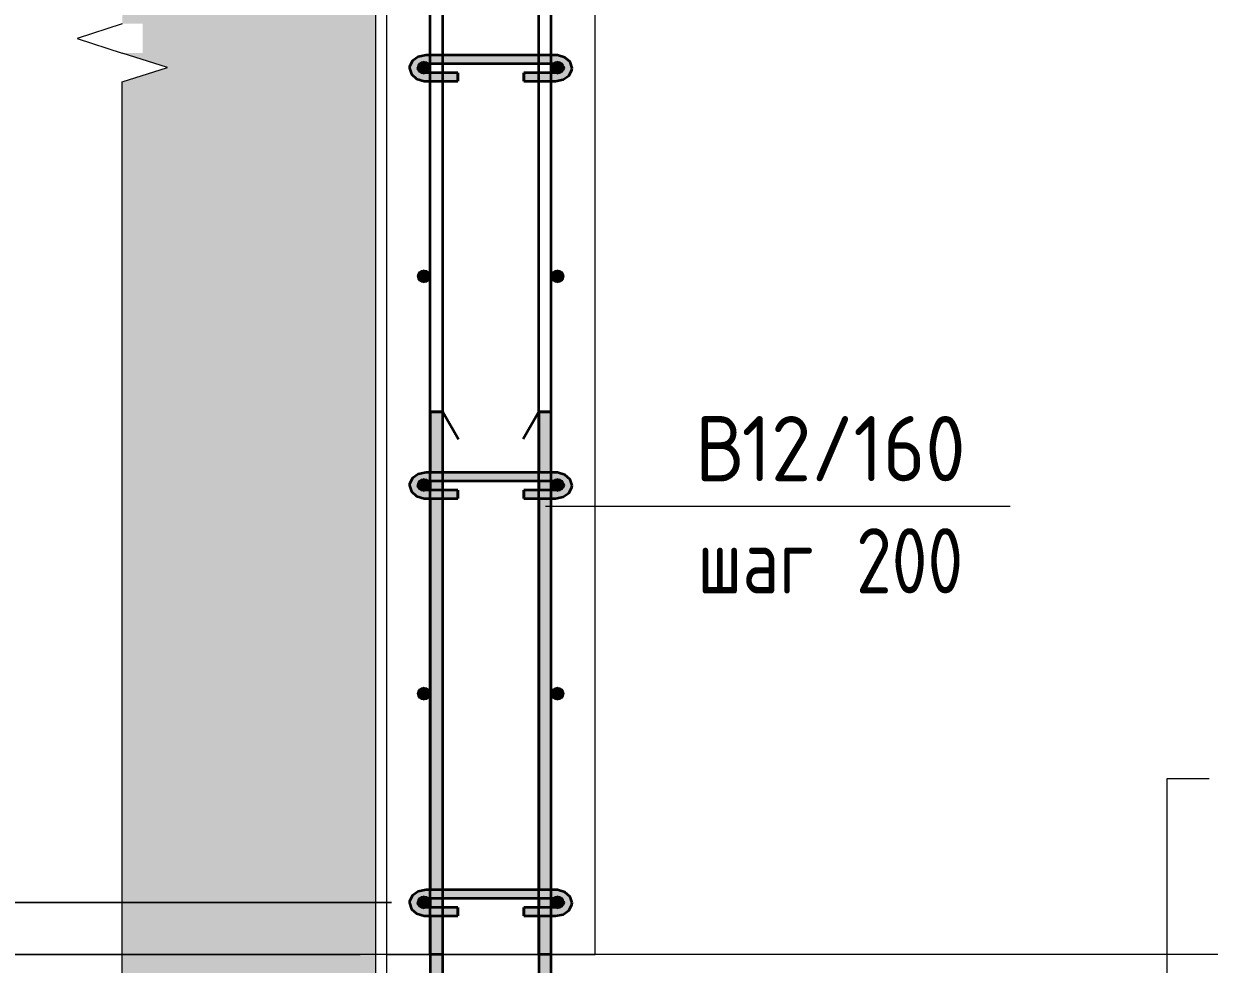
# Model space of a CAD drawing. Header units: millimetres. Extents: x 67134 to 121466, y -4758 to 13821.
# Drawn here: x 109374 to 110510, y -2959 to -2058 of the extents above; entities that cross this region are included whole.
import ezdxf

# ---------------------------------------------------------------- set-up
doc = ezdxf.new("R2010")
doc.units = ezdxf.units.MM
for name, color, linetype, lineweight in [('AA_Dim', 7, 'Continuous', 9), ('AA_Dim-25', 7, 'Continuous', 9), ('AA_Linii', 7, 'Continuous', 9), ('AA_Oformlenie', 7, 'Continuous', 9), ('AA_Vinoska', 7, 'Continuous', 9), ('AA_Visotnaya otmetka', 7, 'Continuous', 9), ('AF_Stena_Опалубка', 253, 'Continuous', 20), ('KR_Armatura', 7, 'Continuous', 20), ('KR_Armatura_Tonkie', 7, 'Continuous', 20), ('KR_Fundament', 7, 'Continuous', 20)]:
    doc.layers.add(name, color=color, linetype=linetype, lineweight=lineweight)
doc.styles.add('ISOCPEUR_7', font='isocpeur.ttf', dxfattribs={"width": 0.9, "height": 62.5})
doc.styles.add('ISOCPEUR_8', font='isocpeur.ttf', dxfattribs={"width": 0.8, "height": 62.5})
doc.dimstyles.new('00_Точн_3_знака__прозр__2', dxfattribs={"dimscale": 304.8, "dimtxt": 62.248823, "dimasz": 0.139436, "dimexe": 0.123031, "dimexo": 0.082021, "dimgap": 0.008202, "dimtad": 1, "dimdec": 3, "dimrnd": 0.001, "dimdsep": 46, "dimtxsty": 'ISOCPEUR_7', "dimblk1": 'OBLIQUE', "dimblk2": 'OBLIQUE', "dimsah": 1, "dimcen": 0.09, "dimdle": 0.123031, "dimazin": 0, "dimtfac": 1, "dimtdec": 4, "dimtix": 1, "dimtmove": 1, "dimatfit": 3, "dimfxl": 1, "dimtvp": 1, "dimtolj": 1, "dimtzin": 0, "dimlwd": 18, "dimlwe": 18, "dimarcsym": 2})
doc.dimstyles.new('00_Точн_3_знака__прозр__3', dxfattribs={"dimscale": 304.8, "dimtxt": 62.248823, "dimasz": 0.139436, "dimexe": 0.123031, "dimexo": 0.082021, "dimgap": 0.008202, "dimtad": 1, "dimdec": 3, "dimrnd": 0.001, "dimdsep": 46, "dimtxsty": 'ISOCPEUR_7', "dimblk1": 'OBLIQUE', "dimblk2": 'OBLIQUE', "dimsah": 1, "dimcen": 0.09, "dimdle": 0.123031, "dimazin": 0, "dimtfac": 1, "dimtdec": 4, "dimtix": 1, "dimtmove": 0, "dimatfit": 3, "dimfxl": 1, "dimtvp": 1, "dimtolj": 1, "dimtzin": 0, "dimlwd": 18, "dimlwe": 18, "dimarcsym": 2})

# ---------------------------------------------------------------- blocks, each defined once
blk = doc.blocks.new('265_Выпуск П одной длины _НесАрм_РабПлоск_ - В1 _d12_ t250-4071037-2-2 Армирование')
at = {"layer": 'KR_Armatura_Tonkie', "lineweight": 35}
h = blk.add_hatch(color=256, dxfattribs=at)
h.paths.add_polyline_path([(-11575, -3156), (-11574.7, -3030.1), (-11573.3, -3020.4), (-11568.8, -3010.2), (-11566, -3006.6), (-11566.2, -2913), (-11578, -2913), (-11577.8, -3156), (-11576.2, -3156)])
h.paths.add_polyline_path([(-11572, -2905), (-11566, -2905), (-11566.2, -2896), (-11578, -2896), (-11577.8, -2905), (-11573, -2905)])
h.paths.add_polyline_path([(-11572, -2888.2), (-11566, -2888), (-11566.3, -2513), (-11578, -2513), (-11577.8, -2888), (-11573, -2888.2)])
h.paths.add_polyline_path([(-11566.8, -2505), (-11566, -2505), (-11566.3, -2496), (-11578, -2496), (-11577.8, -2505), (-11566.9, -2505)])
h.paths.add_polyline_path([(-11572, -2488.2), (-11566, -2488), (-11566.2, -2430), (-11578, -2430), (-11577.8, -2488), (-11572.1, -2488.2)])
h = blk.add_hatch(color=256, dxfattribs=at)
h.paths.add_polyline_path([(-11469.6, -3156), (-11462, -3156), (-11462.2, -3002), (-11474, -3002), (-11473.8, -3156), (-11469.8, -3156)])
h.paths.add_polyline_path([(-11467.6, -2990), (-11462, -2990), (-11462.2, -2913), (-11474, -2913), (-11473.8, -2990), (-11468, -2990)])
h.paths.add_polyline_path([(-11463.8, -2905), (-11462, -2905), (-11462.2, -2896), (-11474, -2896), (-11473.8, -2905), (-11464.6, -2905)])
h.paths.add_polyline_path([(-11468, -2888.2), (-11462, -2888), (-11462.3, -2513), (-11474, -2513), (-11473.8, -2888), (-11469, -2888.2)])
h.paths.add_polyline_path([(-11463.8, -2505), (-11462, -2505), (-11462.3, -2496), (-11474, -2496), (-11473.8, -2505), (-11463.9, -2505)])
h.paths.add_polyline_path([(-11468, -2488.2), (-11462, -2488), (-11462.2, -2430), (-11474, -2430), (-11473.8, -2488), (-11468.1, -2488.2)])
for points in [[(-11536, -3198), (-11536, -3197.6), (-11544.9, -3196.1), (-11554.3, -3192.2), (-11563.1, -3185.1), (-11569.4, -3177), (-11573.7, -3165.8), (-11575, -3156), (-11578, -3156), (-11576.6, -3166.9), (-11572.4, -3177), (-11565.2, -3186.1), (-11556.7, -3192.5), (-11546.9, -3196.6), (-11537.6, -3197.8)], [(-11504, -3186), (-11474.7, -3186), (-11473.9, -3185.2), (-11467.4, -3176.5), (-11463.4, -3166.9), (-11462.2, -3156), (-11474, -3156), (-11475.2, -3164.3), (-11478, -3171), (-11483.1, -3177.5), (-11489, -3182), (-11496.2, -3185), (-11497.6, -3185.2)], [(-11533, -3198), (-11536, -3197.8), (-11536, -3198)]]:
    blk.add_hatch(color=256, dxfattribs=at).paths.add_polyline_path(points)
for p, q in [((-11578, -2430), (-11578, -2488)), ((-11578, -2430), (-11566, -2430)), ((-11566.2, -2430), (-11577.8, -2430)), ((-11566, -2488), (-11566, -2430)), ((-11566, -2430), (-11551, -2456)), ((-11474, -2430), (-11489, -2456)), ((-11474, -2430), (-11474, -2488)), ((-11474, -2430), (-11462, -2430)), ((-11462.2, -2430), (-11473.8, -2430)), ((-11462, -2488), (-11462, -2430)), ((-11578, -2496), (-11578, -2505)), ((-11566, -2505), (-11566, -2496)), ((-11474, -2496), (-11474, -2505)), ((-11462, -2505), (-11462, -2496)), ((-11578, -2513), (-11578, -2888)), ((-11566, -2888), (-11566, -2513)), ((-11474, -2513), (-11474, -2888)), ((-11462, -2888), (-11462, -2513)), ((-11578, -2896), (-11578, -2905)), ((-11566, -2905), (-11566, -2896)), ((-11474, -2896), (-11474, -2905)), ((-11462, -2905), (-11462, -2896)), ((-11578, -2913), (-11578, -2990)), ((-11566, -2990), (-11566, -2913)), ((-11474, -2913), (-11474, -2990)), ((-11462, -2990), (-11462, -2913)), ((-11578, -2990), (-11578, -3002)), ((-11566, -3002), (-11566, -2990)), ((-11578, -3002), (-11578, -3156)), ((-11566, -3006.6), (-11566, -3002)), ((-11474, -3002), (-11474, -3156)), ((-11462, -3156), (-11462, -3002)), ((-11504, -3186), (-11533, -3186)), ((-11536, -3198), (-11504, -3198))]:
    blk.add_line(p, q, dxfattribs=at)
at = {"layer": 'KR_Armatura_Tonkie', "lineweight": 35, "flags": 128}
for points in [[(-11578, -3156), (-11576, -3168.7), (-11570.3, -3180.2), (-11564.7, -3186)], [(-11474, -3156), (-11476, -3166.7), (-11481.6, -3175.9), (-11490.1, -3182.6), (-11500.5, -3185.8), (-11504, -3186)], [(-11475.3, -3186), (-11470.6, -3181.4), (-11464.5, -3170.1), (-11462, -3157.5), (-11462, -3156)], [(-11564.7, -3186), (-11561.4, -3189.4), (-11550.1, -3195.5), (-11537.5, -3198), (-11536, -3198)]]:
    blk.add_lwpolyline(points, dxfattribs=at)
blk = doc.blocks.new('265_Выпуск П одной длины _НесАрм_РабПлоск_ - В1 _d12_ t250-V7-2-2 Армирование')
at = {"layer": 'KR_Armatura_Tonkie', "lineweight": 35}
for p, q in [((-11578, -2430), (-11578, -2488)), ((-11566.2, -2430), (-11577.8, -2430)), ((-11577.8, -2430), (-11566.2, -2430)), ((-11566, -2488), (-11566, -2430)), ((-11566, -2430), (-11551, -2456)), ((-11474, -2430), (-11489, -2456)), ((-11474, -2430), (-11474, -2488)), ((-11473.8, -2430), (-11462.2, -2430)), ((-11462.2, -2430), (-11473.8, -2430)), ((-11462, -2488), (-11462, -2430)), ((-11578, -2496), (-11578, -2505)), ((-11566, -2505), (-11566, -2496)), ((-11474, -2496), (-11474, -2505)), ((-11462, -2505), (-11462, -2496)), ((-11578, -2513), (-11578, -2888)), ((-11566, -2888), (-11566, -2513)), ((-11474, -2513), (-11474, -2888)), ((-11462, -2888), (-11462, -2513)), ((-11578, -2896), (-11578, -2905)), ((-11566, -2905), (-11566, -2896)), ((-11474, -2896), (-11474, -2905)), ((-11462, -2905), (-11462, -2896)), ((-11578, -2913), (-11578, -2990)), ((-11566, -2990), (-11566, -2913)), ((-11474, -2913), (-11474, -2990)), ((-11462, -2990), (-11462, -2913)), ((-11578, -2990), (-11578, -3002)), ((-11566, -3002), (-11566, -2990)), ((-11578, -3002), (-11578, -3156)), ((-11566, -3006.6), (-11566, -3002)), ((-11474, -3002), (-11474, -3156)), ((-11462, -3156), (-11462, -3002)), ((-11474, -3156), (-11475.7, -3165.5)), ((-11476.8, -3168), (-11480.7, -3174.5)), ((-11482.1, -3176.4), (-11489.7, -3182.3)), ((-11504, -3186), (-11533, -3186)), ((-11491.5, -3183), (-11499, -3185.3)), ((-11536, -3198), (-11504, -3198))]:
    blk.add_line(p, q, dxfattribs=at)
at = {"layer": 'KR_Armatura_Tonkie', "lineweight": 35, "flags": 128}
for points in [[(-11462.6, -3160.4), (-11462, -3157.5), (-11462, -3156)], [(-11576.2, -3167.8), (-11576, -3168.7), (-11574.7, -3171.4)], [(-11465.9, -3172.7), (-11464.5, -3170.1), (-11464.2, -3168.6)], [(-11571.1, -3178.7), (-11570.3, -3180.2), (-11568.3, -3182.3)], [(-11472.3, -3183.1), (-11470.6, -3181.4), (-11469.5, -3179.4)], [(-11563.1, -3187.7), (-11561.4, -3189.4), (-11559.4, -3190.5)], [(-11552.7, -3194.1), (-11550.1, -3195.5), (-11548.6, -3195.8)], [(-11540.4, -3197.4), (-11537.5, -3198), (-11536, -3198)]]:
    blk.add_lwpolyline(points, dxfattribs=at)
blk = doc.blocks.new('261_Шпилька массив _НесАрм_РабПлоск_ - 8 А240-4166799-2-2 Армирование')
at = {"layer": 'KR_Armatura_Tonkie', "lineweight": 35}
for points in [[(-11581.8, -2111.8), (-11581.8, -2105), (-11588, -2103.5), (-11589.4, -2101.8), (-11589.8, -2100.5), (-11588.8, -2097.7), (-11585.8, -2095.6), (-11581.8, -2094.8), (-11581.8, -2088), (-11587.9, -2089), (-11590.7, -2090.3), (-11594.3, -2093.4), (-11596.6, -2096.2), (-11597.8, -2100.5), (-11596.4, -2105.1), (-11593.2, -2108.5), (-11587.7, -2111), (-11585.7, -2111.3)], [(-11551.1, -2094.8), (-11458, -2094.8), (-11458, -2088), (-11581.8, -2088.1), (-11581.8, -2094.8), (-11566, -2094.8)], [(-11458, -2111.8), (-11451.9, -2110.9), (-11446.7, -2108.5), (-11443.2, -2104.8), (-11442, -2100.5), (-11443.2, -2096.2), (-11445.6, -2092.6), (-11450.5, -2089.5), (-11458, -2088.1), (-11458, -2094.8), (-11454, -2095.6), (-11451.1, -2097.7), (-11450.1, -2100.7), (-11450.6, -2102.1), (-11452.5, -2103.7), (-11458, -2105.1), (-11458, -2111)], [(-11551.1, -2096), (-11458, -2095.9), (-11458, -2094.8), (-11581.8, -2094.8), (-11581.8, -2096), (-11566, -2096)], [(-11566, -2111.8), (-11551.5, -2111.8), (-11551.5, -2105), (-11581.8, -2105.1), (-11581.8, -2111.8), (-11573.7, -2111.8)], [(-11566, -2113), (-11551.5, -2112.8), (-11551.5, -2111.8), (-11581.8, -2111.8), (-11581.8, -2113), (-11573.7, -2113)], [(-11458, -2111.8), (-11458, -2105), (-11488.3, -2105.1), (-11488.3, -2111.8), (-11460.5, -2111.8)], [(-11460.5, -2113), (-11458, -2112.8), (-11458, -2111.8), (-11488.3, -2111.8), (-11488.3, -2113), (-11462, -2113)], [(-11581.8, -2511.8), (-11581.8, -2505), (-11588, -2503.5), (-11589.5, -2501.5), (-11589.8, -2500.5), (-11588.8, -2497.7), (-11585.8, -2495.6), (-11581.8, -2494.8), (-11581.8, -2488), (-11587.9, -2489), (-11590.7, -2490.3), (-11594.3, -2493.4), (-11596.6, -2496.2), (-11597.8, -2500.5), (-11596.4, -2505.1), (-11593.2, -2508.5), (-11587.7, -2511), (-11585.7, -2511.3)], [(-11462, -2494.8), (-11458, -2494.8), (-11458, -2488), (-11581.8, -2488.1), (-11581.8, -2494.8), (-11474, -2494.8)], [(-11458, -2511.8), (-11451.9, -2510.9), (-11446.7, -2508.5), (-11443.2, -2504.8), (-11442, -2500.5), (-11443.2, -2496.2), (-11445.6, -2492.6), (-11450.5, -2489.5), (-11458, -2488.1), (-11458, -2494.8), (-11454, -2495.6), (-11451.1, -2497.7), (-11450.1, -2500.7), (-11450.6, -2502.1), (-11452.5, -2503.7), (-11458, -2505.1), (-11458, -2511)], [(-11460.5, -2496), (-11458, -2495.9), (-11458, -2494.8), (-11581.8, -2494.8), (-11581.8, -2496), (-11462, -2496)], [(-11551.5, -2511.8), (-11551.5, -2505), (-11581.8, -2505.1), (-11581.8, -2511.8), (-11566, -2511.8)], [(-11462, -2511.8), (-11458, -2511.8), (-11458, -2505), (-11488.3, -2505.1), (-11488.3, -2511.8), (-11474, -2511.8)], [(-11566, -2513), (-11551.5, -2512.8), (-11551.5, -2511.8), (-11581.8, -2511.8), (-11581.8, -2513), (-11573.7, -2513)], [(-11460.5, -2513), (-11458, -2512.8), (-11458, -2511.8), (-11488.3, -2511.8), (-11488.3, -2513), (-11462, -2513)], [(-11581.8, -2911.8), (-11581.8, -2905), (-11588, -2903.5), (-11589.4, -2901.8), (-11589.8, -2900.5), (-11588.8, -2897.7), (-11585.8, -2895.6), (-11581.8, -2894.8), (-11581.8, -2888), (-11587.9, -2889), (-11590.7, -2890.3), (-11594.3, -2893.4), (-11596.6, -2896.2), (-11597.8, -2900.5), (-11596.4, -2905.1), (-11593.2, -2908.5), (-11587.7, -2911), (-11585.7, -2911.3)], [(-11578.1, -2894.8), (-11458, -2894.8), (-11458, -2888), (-11581.8, -2888.1), (-11581.8, -2894.8), (-11580.5, -2894.8)], [(-11460.5, -2896), (-11458, -2895.9), (-11458, -2894.8), (-11581.8, -2894.8), (-11581.8, -2896), (-11462, -2896)], [(-11458, -2911.8), (-11451.9, -2910.9), (-11446.7, -2908.5), (-11443.1, -2904.4), (-11442, -2900.5), (-11443.2, -2896.2), (-11445.6, -2892.6), (-11450.5, -2889.5), (-11458, -2888.1), (-11458, -2894.8), (-11454, -2895.6), (-11451.1, -2897.7), (-11450.1, -2900.7), (-11450.6, -2902.1), (-11452.5, -2903.7), (-11458, -2905.1), (-11458, -2911)], [(-11573.7, -2911.8), (-11551.5, -2911.8), (-11551.5, -2905), (-11581.8, -2905.1), (-11581.8, -2911.8), (-11578, -2911.8)], [(-11462, -2911.8), (-11458, -2911.8), (-11458, -2905), (-11488.3, -2905.1), (-11488.3, -2911.8), (-11474, -2911.8)], [(-11566, -2913), (-11551.5, -2912.8), (-11551.5, -2911.8), (-11581.8, -2911.8), (-11581.8, -2913), (-11573.7, -2913)], [(-11460.5, -2913), (-11458, -2912.8), (-11458, -2911.8), (-11488.3, -2911.8), (-11488.3, -2913), (-11462, -2913)]]:
    blk.add_hatch(color=256, dxfattribs=at).paths.add_polyline_path(points)
h = blk.add_hatch(color=256, dxfattribs=at)
h.paths.add_polyline_path([(-11581.8, -2113), (-11581.8, -2111.8), (-11588, -2110.9), (-11593.2, -2108.5), (-11591.4, -2110.1), (-11589.4, -2111.3), (-11587.9, -2112), (-11585.3, -2112.4)])
h.paths.add_polyline_path([(-11589.3, -2099), (-11588, -2097.4), (-11581.8, -2095.9), (-11581.8, -2094.8), (-11585.8, -2095.6), (-11588.8, -2097.7), (-11589.1, -2098.6)])
h = blk.add_hatch(color=256, dxfattribs=at)
h.paths.add_polyline_path([(-11458, -2113), (-11450.5, -2111.5), (-11445.6, -2108.4), (-11443.2, -2104.8), (-11446.7, -2108.5), (-11452.1, -2111), (-11458, -2111.8), (-11458, -2112.8)])
h.paths.add_polyline_path([(-11450.8, -2098.6), (-11451.1, -2097.7), (-11454.6, -2095.5), (-11458, -2094.8), (-11458, -2096), (-11457.4, -2096.1), (-11450.8, -2098.6)])
h = blk.add_hatch(color=256, dxfattribs=at)
h.paths.add_polyline_path([(-11581.8, -2513), (-11581.8, -2511.8), (-11588, -2510.9), (-11593.2, -2508.5), (-11593.8, -2508.1), (-11589.4, -2511.3), (-11587.9, -2512), (-11585.3, -2512.4)])
h.paths.add_polyline_path([(-11589.3, -2499), (-11588, -2497.4), (-11581.8, -2495.9), (-11581.8, -2494.8), (-11585.8, -2495.6), (-11588.8, -2497.7), (-11589, -2498.3)])
h = blk.add_hatch(color=256, dxfattribs=at)
h.paths.add_polyline_path([(-11458, -2513), (-11450.5, -2511.5), (-11445.6, -2508.4), (-11443.2, -2504.8), (-11446.7, -2508.5), (-11452.1, -2511), (-11458, -2511.8), (-11458, -2512.8)])
h.paths.add_polyline_path([(-11450.8, -2498.6), (-11451.1, -2497.7), (-11454.6, -2495.5), (-11458, -2494.8), (-11458, -2496), (-11457.4, -2496.1), (-11451.1, -2498.5)])
h = blk.add_hatch(color=256, dxfattribs=at)
h.paths.add_polyline_path([(-11581.8, -2913), (-11581.8, -2911.8), (-11588, -2910.9), (-11593.2, -2908.5), (-11593.8, -2908.1), (-11589.4, -2911.3), (-11587.9, -2912), (-11585.3, -2912.4)])
h.paths.add_polyline_path([(-11589.3, -2899), (-11588, -2897.4), (-11581.8, -2895.9), (-11581.8, -2894.8), (-11585.8, -2895.6), (-11588.8, -2897.7), (-11589, -2898.3)])
h = blk.add_hatch(color=256, dxfattribs=at)
h.paths.add_polyline_path([(-11458, -2913), (-11450.5, -2911.5), (-11445.6, -2908.4), (-11443.2, -2904.8), (-11446.7, -2908.5), (-11452.1, -2911), (-11458, -2911.8), (-11458, -2912.8)])
h.paths.add_polyline_path([(-11450.8, -2898.6), (-11451.1, -2897.7), (-11454.6, -2895.5), (-11458, -2894.8), (-11458, -2896), (-11457.4, -2896.1), (-11451.1, -2898.5)])
for p, q in [((-11578, -2088), (-11581.8, -2088)), ((-11566, -2088), (-11578, -2088)), ((-11474, -2088), (-11566, -2088)), ((-11462, -2088), (-11474, -2088)), ((-11458, -2088), (-11462, -2088)), ((-11581.8, -2096), (-11578, -2096)), ((-11578, -2096), (-11566, -2096)), ((-11566, -2096), (-11474, -2096)), ((-11474, -2096), (-11462, -2096)), ((-11462, -2096), (-11458, -2096)), ((-11578, -2105), (-11581.8, -2105)), ((-11581.8, -2113), (-11578, -2113)), ((-11566, -2105), (-11578, -2105)), ((-11578, -2113), (-11566, -2113)), ((-11551.5, -2105), (-11566, -2105)), ((-11566, -2113), (-11551.5, -2113)), ((-11551.5, -2105), (-11551.5, -2111.8)), ((-11551.5, -2106.2), (-11551.5, -2105.1)), ((-11551.5, -2112.8), (-11551.5, -2106.2)), ((-11551.5, -2111.8), (-11551.5, -2113)), ((-11474, -2105), (-11488.3, -2105)), ((-11488.3, -2111.8), (-11488.3, -2105)), ((-11488.3, -2105.1), (-11488.3, -2106.2)), ((-11488.3, -2106.2), (-11488.3, -2112.8)), ((-11488.3, -2113), (-11488.3, -2111.8)), ((-11488.3, -2113), (-11474, -2113)), ((-11462, -2105), (-11474, -2105)), ((-11474, -2113), (-11462, -2113)), ((-11458, -2105), (-11462, -2105)), ((-11462, -2113), (-11458, -2113)), ((-11578, -2488), (-11581.8, -2488)), ((-11566, -2488), (-11578, -2488)), ((-11474, -2488), (-11566, -2488)), ((-11462, -2488), (-11474, -2488)), ((-11458, -2488), (-11462, -2488)), ((-11581.8, -2496), (-11578, -2496)), ((-11578, -2496), (-11566, -2496)), ((-11566, -2496), (-11474, -2496)), ((-11474, -2496), (-11462, -2496)), ((-11462, -2496), (-11458, -2496)), ((-11578, -2505), (-11581.8, -2505)), ((-11566, -2505), (-11578, -2505)), ((-11551.5, -2505), (-11566, -2505)), ((-11551.5, -2505), (-11551.5, -2511.8)), ((-11551.5, -2506.2), (-11551.5, -2505.1)), ((-11551.5, -2512.8), (-11551.5, -2506.2)), ((-11474, -2505), (-11488.3, -2505)), ((-11488.3, -2511.8), (-11488.3, -2505)), ((-11488.3, -2505.1), (-11488.3, -2506.2)), ((-11488.3, -2506.2), (-11488.3, -2512.8)), ((-11462, -2505), (-11474, -2505)), ((-11458, -2505), (-11462, -2505)), ((-11581.8, -2513), (-11578, -2513)), ((-11578, -2513), (-11566, -2513)), ((-11566, -2513), (-11551.5, -2513)), ((-11551.5, -2511.8), (-11551.5, -2513)), ((-11488.3, -2513), (-11488.3, -2511.8)), ((-11488.3, -2513), (-11474, -2513)), ((-11474, -2513), (-11462, -2513)), ((-11462, -2513), (-11458, -2513)), ((-11578, -2888), (-11581.8, -2888)), ((-11581.8, -2896), (-11578, -2896)), ((-11566, -2888), (-11578, -2888)), ((-11578, -2896), (-11566, -2896)), ((-11474, -2888), (-11566, -2888)), ((-11566, -2896), (-11474, -2896)), ((-11462, -2888), (-11474, -2888)), ((-11474, -2896), (-11462, -2896)), ((-11458, -2888), (-11462, -2888)), ((-11462, -2896), (-11458, -2896)), ((-11578, -2905), (-11581.8, -2905)), ((-11566, -2905), (-11578, -2905)), ((-11551.5, -2905), (-11566, -2905)), ((-11551.5, -2905), (-11551.5, -2911.8)), ((-11551.5, -2906.2), (-11551.5, -2905.1)), ((-11551.5, -2912.8), (-11551.5, -2906.2)), ((-11474, -2905), (-11488.3, -2905)), ((-11488.3, -2911.8), (-11488.3, -2905)), ((-11488.3, -2905.1), (-11488.3, -2906.2)), ((-11488.3, -2906.2), (-11488.3, -2912.8)), ((-11462, -2905), (-11474, -2905)), ((-11458, -2905), (-11462, -2905)), ((-11581.8, -2913), (-11578, -2913)), ((-11578, -2913), (-11566, -2913)), ((-11566, -2913), (-11551.5, -2913)), ((-11551.5, -2911.8), (-11551.5, -2913)), ((-11488.3, -2913), (-11488.3, -2911.8)), ((-11488.3, -2913), (-11474, -2913)), ((-11474, -2913), (-11462, -2913)), ((-11462, -2913), (-11458, -2913))]:
    blk.add_line(p, q, dxfattribs=at)
at = {"layer": 'KR_Armatura_Tonkie', "lineweight": 35, "flags": 128}
for points in [[(-11581.8, -2088), (-11589.4, -2089.5), (-11595, -2093.4), (-11597.7, -2098.9), (-11597.8, -2100.5)], [(-11442, -2100.5), (-11443.9, -2094.6), (-11448.9, -2090.2), (-11456.1, -2088.1), (-11458, -2088)], [(-11597.8, -2100.5), (-11596, -2106.4), (-11591, -2110.8), (-11583.7, -2112.9), (-11581.8, -2113)], [(-11589.8, -2100.5), (-11588.9, -2098.5), (-11585.1, -2096.4), (-11581.8, -2096)], [(-11581.8, -2105), (-11586.9, -2103.9), (-11589.5, -2101.7), (-11589.8, -2100.5)], [(-11458, -2096), (-11453, -2097.1), (-11450.3, -2099.3), (-11450, -2100.5)], [(-11458, -2113), (-11450.4, -2111.5), (-11444.8, -2107.6), (-11442.1, -2102.1), (-11442, -2100.5)], [(-11450, -2100.5), (-11451, -2102.5), (-11454.7, -2104.5), (-11458, -2105)], [(-11581.8, -2488), (-11589.4, -2489.5), (-11595, -2493.4), (-11597.7, -2498.9), (-11597.8, -2500.5)], [(-11442, -2500.5), (-11443.9, -2494.6), (-11448.9, -2490.2), (-11456.1, -2488.1), (-11458, -2488)], [(-11589.8, -2500.5), (-11588.9, -2498.5), (-11585.1, -2496.4), (-11581.8, -2496)], [(-11458, -2496), (-11453, -2497.1), (-11450.3, -2499.3), (-11450, -2500.5)], [(-11597.8, -2500.5), (-11596, -2506.4), (-11591, -2510.8), (-11583.7, -2512.9), (-11581.8, -2513)], [(-11581.8, -2505), (-11586.9, -2503.9), (-11589.5, -2501.7), (-11589.8, -2500.5)], [(-11458, -2513), (-11450.4, -2511.5), (-11444.8, -2507.6), (-11442.1, -2502.1), (-11442, -2500.5)], [(-11450, -2500.5), (-11451, -2502.5), (-11454.7, -2504.5), (-11458, -2505)], [(-11581.8, -2888), (-11589.4, -2889.5), (-11595, -2893.4), (-11597.7, -2898.9), (-11597.8, -2900.5)], [(-11589.8, -2900.5), (-11588.9, -2898.5), (-11585.1, -2896.4), (-11581.8, -2896)], [(-11442, -2900.5), (-11443.9, -2894.6), (-11448.9, -2890.2), (-11456.1, -2888.1), (-11458, -2888)], [(-11458, -2896), (-11453, -2897.1), (-11450.3, -2899.3), (-11450, -2900.5)], [(-11597.8, -2900.5), (-11596, -2906.4), (-11591, -2910.8), (-11583.7, -2912.9), (-11581.8, -2913)], [(-11581.8, -2905), (-11586.9, -2903.9), (-11589.5, -2901.7), (-11589.8, -2900.5)], [(-11458, -2913), (-11450.4, -2911.5), (-11444.8, -2907.6), (-11442.1, -2902.1), (-11442, -2900.5)], [(-11450, -2900.5), (-11451, -2902.5), (-11454.7, -2904.5), (-11458, -2905)]]:
    blk.add_lwpolyline(points, dxfattribs=at)
blk = doc.blocks.new('011_Прямоугольник обрыва _ЭлУзла_ - 011_Прямоугольник обрыва _ЭлУзла_-4156433-2-2 Армирование')
at = {"layer": 'AA_Oformlenie'}
blk.add_line((-11873.1, -3454.8), (-11873.1, -2113.6), dxfattribs=at)
blk = doc.blocks.new('DIMBLOCK112-2-2 Армирование')
at = {"layer": 'AA_Dim-25', "lineweight": 18}
for p, q in [((109096.5, -2709.9), (109096.5, -2924)), ((109096.5, -2924), (109232, -2970)), ((109696.8, -2950), (109194.5, -2950)), ((109232, -2990), (109232, -2950)), ((109232, -2950), (109696.8, -2950)), ((109726.8, -2990), (109194.5, -2990)), ((109232, -2990), (109726.8, -2990))]:
    blk.add_line(p, q, dxfattribs=at)
at = {"layer": 'AA_Dim-25', "lineweight": 30}
for p, q in [((109232, -2950), (109210.8, -2928.8)), ((109232, -2950), (109253.3, -2971.2)), ((109232, -2990), (109210.8, -2968.8)), ((109232, -2990), (109253.3, -3011.2))]:
    blk.add_line(p, q, dxfattribs=at)
at = {"layer": 'AA_Dim-25', "color": 0, "lineweight": 18, "insert": (109012.4, -2899), "char_height": 62.5, "width": 226.969, "attachment_point": 1, "rotation": 90, "line_spacing_factor": 1.149209, "style": 'ISOCPEUR_7'}
blk.add_mtext('з.с.40', dxfattribs=at)
blk = doc.blocks.new('_Oblique')
at = {"color": 0, "linetype": 'ByBlock', "lineweight": -2}
blk.add_line((-0.5, -0.5), (0.5, 0.5), dxfattribs=at)
blk = doc.blocks.new('DIMBLOCK113-2-2 Армирование')
at = {"layer": 'AA_Dim-25', "lineweight": 18}
for p, q in [((109232, -2785.3), (109232, -2889.4)), ((109232, -2889.4), (109232, -2925)), ((109726.8, -2900), (109194.5, -2900)), ((109232, -2950), (109232, -2900)), ((109232, -2900), (109726.8, -2900)), ((109696.8, -2950), (109194.5, -2950)), ((109232, -2950), (109696.8, -2950))]:
    blk.add_line(p, q, dxfattribs=at)
at = {"layer": 'AA_Dim-25', "lineweight": 30}
for p, q in [((109232, -2900), (109210.8, -2878.8)), ((109232, -2900), (109253.3, -2921.2)), ((109232, -2950), (109210.8, -2928.8)), ((109232, -2950), (109253.3, -2971.2))]:
    blk.add_line(p, q, dxfattribs=at)
at = {"layer": 'AA_Dim-25', "color": 0, "lineweight": 18, "insert": (109147.9, -2864.4), "char_height": 62.5, "width": 94.81, "attachment_point": 1, "rotation": 90, "line_spacing_factor": 1.149209, "style": 'ISOCPEUR_7'}
blk.add_mtext('50', dxfattribs=at)
blk = doc.blocks.new('DIMBLOCK114-2-2 Армирование')
at = {"layer": 'AA_Dim-25', "lineweight": 30}
for p, q in [((109232, 1100), (109210.8, 1121.2)), ((109232, 1100), (109253.3, 1078.8)), ((109232, -2900), (109210.8, -2878.8)), ((109232, -2900), (109253.3, -2921.2))]:
    blk.add_line(p, q, dxfattribs=at)
at = {"layer": 'AA_Dim-25', "lineweight": 18}
for p, q in [((109726.8, 1100), (109194.5, 1100)), ((109232, -2900), (109232, 1100)), ((109232, 1100), (109726.8, 1100)), ((109726.8, -2900), (109194.5, -2900)), ((109232, -2900), (109726.8, -2900))]:
    blk.add_line(p, q, dxfattribs=at)
at = {"layer": 'AA_Dim-25', "color": 0, "lineweight": 18, "insert": (109147.9, -1114.9), "char_height": 62.5, "width": 515.708, "attachment_point": 1, "rotation": 90, "line_spacing_factor": 1.149209, "style": 'ISOCPEUR_7'}
blk.add_mtext('200х19=4000', dxfattribs=at)
blk = doc.blocks.new('042_М_Арматуры - Диам длина поз _ Комментарий-3662934-2-2 Армирование')
at = {"layer": 'AA_Vinoska'}
blk.add_line((-10831.3, -2781.2), (-10481.3, -2781.2), dxfattribs=at)

msp = doc.modelspace()

# ---------------------------------------------------------------- hatches: boundary and pattern name
at = {"layer": 'AA_Oformlenie'}
h = msp.add_hatch(dxfattribs=at)
h.set_pattern_fill('FP_13', color=250, style=0, pattern_type=2)
h.set_pattern_definition([(0, (112433.533, 825), (101.6, 25.4), [8.382, -67.818, 8.382, -67.818, -406.4]), (0, (112433.533, 825), (101.6, 25.4), [-152.4, 8.382, -144.018, 8.382, -67.818, -177.8]), (0, (112433.533, 825), (101.6, 25.4), [-381, 8.382, -42.418, 8.382, -118.618]), (120, (112471.633, 837.7), (-72.79705, 75.28818), [8.382, -67.818, 8.382, -67.818, -406.4]), (120, (112471.633, 837.7), (-72.79705, 75.28818), [-152.4, 8.382, -144.018, 8.382, -67.818, -177.8]), (120, (112471.633, 837.7), (-72.79705, 75.28818), [-381, 8.382, -42.418, 8.382, -118.618]), (240, (112484.333, 888.5), (-28.80295, -100.68818), [8.382, -67.818, 8.382, -67.818, -406.4]), (240, (112484.333, 888.5), (-28.80295, -100.68818), [-152.4, 8.382, -144.018, 8.382, -67.818, -177.8]), (240, (112484.333, 888.5), (-28.80295, -100.68818), [-381, 8.382, -42.418, 8.382, -118.618])])
h.paths.add_polyline_path([(109468.6618, -3454.753), (110045.26, -3454.753), (110045.26, -3434.6753), (110072.76, -3434.6753), (110072.76, -3454.753), (110086.8371, -3411.4279), (110100.9143, -3454.753), (111253.4563, -3454.753), (111253.4563, -3434.6753), (111280.9563, -3434.6753), (111280.9563, -3454.753), (111295.0335, -3411.4279), (111309.1107, -3454.753), (111711.8028, -3454.753), (111711.8028, -3350), (109611.8028, -3350), (109611.8028, -3250), (109711.8028, -3250), (109711.8028, -1235), (109468.6618, -1235), (109468.6618, -2057.9104), (109488.2882, -2057.9104), (109488.2882, -2086.0648), (109468.6618, -2086.0648), (109511.9631, -2099.8148), (109468.6618, -2113.5648), (109468.6618, -3387.9646)])
at = {"layer": 'KR_Armatura'}
h = msp.add_hatch(color=256, dxfattribs=at)
edge = h.paths.add_edge_path()
edge.add_arc((109757.8028, -2100), 6, 0, 360)
for points in [[(109757.8028, -2106), (109762.9989, -2103), (109762.9989, -2097), (109757.8028, -2094), (109752.6066, -2097), (109752.6066, -2103)], [(109885.8028, -2106), (109890.9989, -2103), (109890.9989, -2097), (109885.8028, -2094), (109880.6066, -2097), (109880.6066, -2103), (109881.343, -2103.4251)], [(109757.8028, -2306), (109762.9989, -2303), (109762.9989, -2297), (109757.8028, -2294), (109752.6066, -2297), (109752.6066, -2303)], [(109885.8028, -2306), (109890.9989, -2303), (109890.9989, -2297), (109885.8028, -2294), (109880.6066, -2297), (109880.6066, -2303)], [(109757.8028, -2506), (109762.9989, -2503), (109762.9989, -2497), (109757.8028, -2494), (109752.6066, -2497), (109752.6066, -2503)], [(109885.8028, -2506), (109890.9989, -2503), (109890.9989, -2497), (109885.8028, -2494), (109880.6066, -2497), (109880.6066, -2503), (109881.343, -2503.4251)], [(109757.8028, -2706), (109762.9989, -2703), (109762.9989, -2697), (109757.8028, -2694), (109752.6066, -2697.2172), (109752.6066, -2703)], [(109885.8028, -2706), (109890.9989, -2703), (109890.9989, -2697), (109885.8028, -2694), (109880.6066, -2697.2172), (109880.6066, -2703)], [(109757.8028, -2906), (109762.9989, -2903), (109762.9989, -2897), (109757.8028, -2894), (109752.6066, -2897), (109752.6066, -2903), (109755.1033, -2904.4414)], [(109885.8028, -2906), (109890.9989, -2903), (109890.9989, -2897), (109885.8028, -2894), (109880.6066, -2897), (109880.6066, -2903), (109883.1033, -2904.4414)]]:
    msp.add_hatch(color=256, dxfattribs=at).paths.add_polyline_path(points)
h = msp.add_hatch(color=256, dxfattribs=at)
edge = h.paths.add_edge_path()
edge.add_arc((109885.8028, -2100), 6, 0, 360)
h = msp.add_hatch(color=256, dxfattribs=at)
edge = h.paths.add_edge_path()
edge.add_arc((109757.8028, -2300), 6, 0, 360)
h = msp.add_hatch(color=256, dxfattribs=at)
edge = h.paths.add_edge_path()
edge.add_arc((109885.8028, -2300), 6, 0, 360)
h = msp.add_hatch(color=256, dxfattribs=at)
edge = h.paths.add_edge_path()
edge.add_arc((109757.8028, -2500), 6, 0, 360)
h = msp.add_hatch(color=256, dxfattribs=at)
edge = h.paths.add_edge_path()
edge.add_arc((109885.8028, -2500), 6, 0, 360)
h = msp.add_hatch(color=256, dxfattribs=at)
edge = h.paths.add_edge_path()
edge.add_arc((109757.8028, -2700), 6, 0, 360)
h = msp.add_hatch(color=256, dxfattribs=at)
edge = h.paths.add_edge_path()
edge.add_arc((109885.8028, -2700), 6, 0, 360)
h = msp.add_hatch(color=256, dxfattribs=at)
edge = h.paths.add_edge_path()
edge.add_arc((109757.8028, -2900), 6, 0, 360)
h = msp.add_hatch(color=256, dxfattribs=at)
edge = h.paths.add_edge_path()
edge.add_arc((109885.8028, -2900), 6, 0, 360)

# ---------------------------------------------------------------- linework, layer by layer
at = {"layer": 'AA_Linii'}
msp.add_line((109711.8028, -3250), (109711.8028, -1235), dxfattribs=at)
at = {"layer": 'AA_Vinoska'}
for p, q in [((109468.6618, -2057.9104), (109425.3367, -2071.9876)), ((109425.3367, -2071.9876), (109468.6618, -2086.0648)), ((109511.9631, -2099.8148), (109468.6618, -2086.0648)), ((109468.6618, -2113.5648), (109511.9631, -2099.8148)), ((109874.4769, -2520.2639), (109969.7337, -2520.2639)), ((110470.0425, -2781.2042), (110510.4953, -2781.2042)), ((110470.0425, -2989.2474), (110470.0425, -2781.2042))]:
    msp.add_line(p, q, dxfattribs=at)
at = {"layer": 'AA_Visotnaya otmetka'}
for q in [(108851.8453, -2950), (110388.18, -2950)]:
    msp.add_line((110388.18, -2950), q, dxfattribs=at)
at = {"layer": 'AF_Stena_Опалубка'}
for p, q in [((109721.8028, 1330), (109721.8028, -2950)), ((109921.8028, -2950), (109921.8028, 1330)), ((109721.8028, -2950), (109921.8028, -2950))]:
    msp.add_line(p, q, dxfattribs=at)
at = {"layer": 'KR_Armatura'}
for p, q in [((109757.8028, -2094), (109752.6066, -2097)), ((109752.6066, -2097), (109752.6066, -2103)), ((109762.9989, -2097), (109757.8028, -2094)), ((109762.9989, -2103), (109762.9989, -2097)), ((109885.8028, -2094), (109880.6066, -2097)), ((109880.6066, -2097), (109880.6066, -2103)), ((109890.9989, -2097), (109885.8028, -2094)), ((109890.9989, -2103), (109890.9989, -2097)), ((109752.6066, -2103), (109757.8028, -2106)), ((109757.8028, -2106), (109762.9989, -2103)), ((109880.6066, -2103), (109881.343, -2103.4251)), ((109881.343, -2103.4251), (109885.8028, -2106)), ((109885.8028, -2106), (109890.9989, -2103)), ((109757.8028, -2294), (109752.6066, -2297)), ((109762.9989, -2297), (109757.8028, -2294)), ((109885.8028, -2294), (109880.6066, -2297)), ((109890.9989, -2297), (109885.8028, -2294)), ((109752.6066, -2297), (109752.6066, -2303)), ((109752.6066, -2303), (109757.8028, -2306)), ((109757.8028, -2306), (109762.9989, -2303)), ((109762.9989, -2303), (109762.9989, -2297)), ((109880.6066, -2297), (109880.6066, -2303)), ((109880.6066, -2303), (109885.8028, -2306)), ((109885.8028, -2306), (109890.9989, -2303)), ((109890.9989, -2303), (109890.9989, -2297)), ((109757.8028, -2494), (109752.6066, -2497)), ((109752.6066, -2497), (109752.6066, -2503)), ((109762.9989, -2497), (109757.8028, -2494)), ((109762.9989, -2503), (109762.9989, -2497)), ((109885.8028, -2494), (109880.6066, -2497)), ((109880.6066, -2497), (109880.6066, -2503)), ((109890.9989, -2497), (109885.8028, -2494)), ((109890.9989, -2503), (109890.9989, -2497)), ((109752.6066, -2503), (109757.8028, -2506)), ((109757.8028, -2506), (109762.9989, -2503)), ((109880.6066, -2503), (109881.343, -2503.4251)), ((109881.343, -2503.4251), (109885.8028, -2506)), ((109885.8028, -2506), (109890.9989, -2503)), ((109757.8028, -2694), (109752.6066, -2697.2172)), ((109752.6066, -2697.2172), (109752.6066, -2703)), ((109752.6066, -2703), (109757.8028, -2706)), ((109762.9989, -2697), (109757.8028, -2694)), ((109757.8028, -2706), (109762.9989, -2703)), ((109762.9989, -2703), (109762.9989, -2697)), ((109885.8028, -2694), (109880.6066, -2697.2172)), ((109880.6066, -2697.2172), (109880.6066, -2703)), ((109880.6066, -2703), (109885.8028, -2706)), ((109890.9989, -2697), (109885.8028, -2694)), ((109885.8028, -2706), (109890.9989, -2703)), ((109890.9989, -2703), (109890.9989, -2697)), ((109757.8028, -2894), (109752.6066, -2897)), ((109752.6066, -2897), (109752.6066, -2903)), ((109762.9989, -2897), (109757.8028, -2894)), ((109762.9989, -2903), (109762.9989, -2897)), ((109885.8028, -2894), (109880.6066, -2897)), ((109880.6066, -2897), (109880.6066, -2903)), ((109890.9989, -2897), (109885.8028, -2894)), ((109890.9989, -2903), (109890.9989, -2897)), ((109752.6066, -2903), (109755.1033, -2904.4414)), ((109755.1033, -2904.4414), (109757.8028, -2906)), ((109757.8028, -2906), (109762.9989, -2903)), ((109880.6066, -2903), (109883.1033, -2904.4414)), ((109883.1033, -2904.4414), (109885.8028, -2906)), ((109885.8028, -2906), (109890.9989, -2903))]:
    msp.add_line(p, q, dxfattribs=at)
for centre in [(109757.8028, -2100), (109885.8028, -2100), (109757.8028, -2300), (109885.8028, -2300), (109757.8028, -2500), (109885.8028, -2500), (109757.8028, -2700), (109885.8028, -2700), (109757.8028, -2900), (109885.8028, -2900)]:
    msp.add_circle(centre, 6, dxfattribs=at)
at = {"layer": 'KR_Armatura_Tonkie', "lineweight": 35}
for p, q in [((109763.8028, -2950), (109763.8028, 1322)), ((109775.8028, -2950), (109775.8028, 1322)), ((109867.8028, -2950), (109867.8028, 1322)), ((109879.8028, -2950), (109879.8028, 1322)), ((109775.8028, -2950), (109763.8028, -2950)), ((109879.8028, -2950), (109867.8028, -2950))]:
    msp.add_line(p, q, dxfattribs=at)
at = {"layer": 'KR_Fundament'}
for p, q in [((111711.8028, -2950), (109721.8028, -2950)), ((109721.8028, -2950), (109721.8028, -3250))]:
    msp.add_line(p, q, dxfattribs=at)

# ---------------------------------------------------------------- block references
at = {"layer": 'AA_Oformlenie'}
msp.add_blockref('011_Прямоугольник обрыва _ЭлУзла_ - 011_Прямоугольник обрыва _ЭлУзла_-4156433-2-2 Армирование', (121341.8028, 0), dxfattribs=at)
at = {"layer": 'AA_Vinoska'}
msp.add_blockref('042_М_Арматуры - Диам длина поз _ Комментарий-3662934-2-2 Армирование', (120801.0412, 260.9403), dxfattribs=at)
at = {"layer": 'KR_Armatura_Tonkie', "lineweight": 35}
for name in ['261_Шпилька массив _НесАрм_РабПлоск_ - 8 А240-4166799-2-2 Армирование', '265_Выпуск П одной длины _НесАрм_РабПлоск_ - В1 _d12_ t250-4071037-2-2 Армирование', '265_Выпуск П одной длины _НесАрм_РабПлоск_ - В1 _d12_ t250-V7-2-2 Армирование']:
    msp.add_blockref(name, (121341.8028, 0), dxfattribs=at)

# ---------------------------------------------------------------- texts
at = {"layer": 'AA_Vinoska', "char_height": 62.5, "attachment_point": 1}
for s, insert, width, style in [('\\fISOCPEUR|b0|i0|c204|p34|;\\W.9;В', (110017.7372, -2433.9113), 54.113906, 'ISOCPEUR_7'), ('12/160', (110062.3856, -2433.9113), 263.354344, 'ISOCPEUR_7'), (' 200', (110140.1601, -2541.3877), 166.751, 'ISOCPEUR_8'), ('шаг', (110019.7747, -2541.3877), 145.907125, 'ISOCPEUR_8')]:
    msp.add_mtext(s, dxfattribs=dict(at, insert=insert, width=width, style=style))

# ---------------------------------------------------------------- dimensions: what is measured, and where the dimension line sits
at = {"layer": 'AA_Dim', "lineweight": 18}
dim = msp.add_linear_dim(base=(109232.0394, 1100), p1=(109751.8028, -2900), p2=(109751.8028, 1100), angle=90, dimstyle='00_Точн_3_знака__прозр__3', override={"dimpost": '200х19=<>', "dimfxl": 4000}, dxfattribs=at)
dim.commit()
dim.dimension.update_dxf_attribs({"geometry": 'DIMBLOCK114-2-2 Армирование', "text_midpoint": (109198.2894, -900)})
for base, p1, p2, override, picture, middle in [((109232.0394, -2950), (109751.8028, -2990), (109721.8028, -2950), {"dimpost": 'з.с.<>', "dimfxl": 50}, 'DIMBLOCK112-2-2 Армирование', (109054.0366, -2785.5437)), ((109232.0394, -2900), (109721.8028, -2950), (109751.8028, -2900), {"dimpost": '<>', "dimfxl": 58.309519}, 'DIMBLOCK113-2-2 Армирование', (109189.5526, -2816.949))]:
    dim = msp.add_linear_dim(base=base, p1=p1, p2=p2, angle=90, dimstyle='00_Точн_3_знака__прозр__2', override=override, dxfattribs=at)
    dim.commit()
    dim.dimension.update_dxf_attribs({"geometry": picture, "text_midpoint": middle, "dimtype": 160, "text_rotation": 90})

doc.saveas('drawing.dxf')
